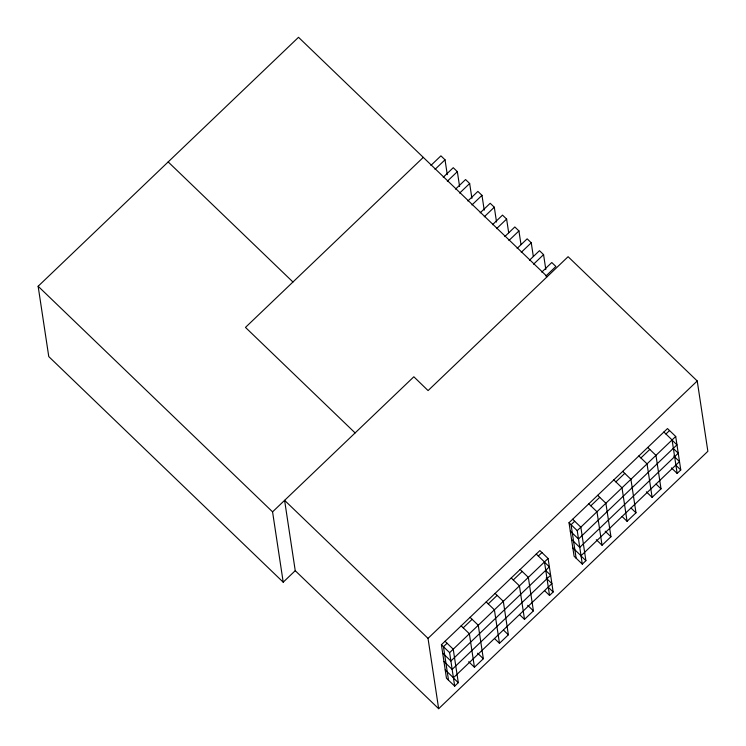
<?xml version="1.0" encoding="UTF-8"?>
<svg xmlns="http://www.w3.org/2000/svg" width="746" height="746" viewBox="0 0 746 746"><rect width="100%" height="100%" fill="white"/><g stroke="black" fill="none" stroke-linecap="round" stroke-linejoin="round"><path stroke-width="1.12" d="M283.21 582.188L272.57 511.859L413.844 376.777L428.073 390.587L568.098 256.699L697.23 380.973L707.861 451.302L438.657 708.7L428.027 638.371L284.599 500.352L295.239 570.681L283.21 582.188L48.77 356.588L38.139 286.259L298.512 37.3L547.228 276.654M423.29 157.378L245.471 327.401L355.124 432.922M430.908 165.425L440.923 155.849L445.026 159.803L447.274 174.62M435.021 169.379L445.026 159.803M443.227 177.278L453.242 167.701L457.345 171.655L459.592 186.472M447.33 181.231L457.345 171.655M455.545 189.13L465.56 179.553L469.663 183.507L471.91 198.324M459.648 193.083L469.663 183.507M467.863 200.982L477.878 191.405L481.981 195.359L484.229 210.176M471.966 204.936L481.981 195.359M480.182 212.834L490.197 203.266L494.3 207.211L496.538 222.028M484.285 216.788L494.3 207.211M492.5 224.695L502.515 215.118L506.618 219.072L508.688 232.743M496.603 228.64L506.618 219.072M504.818 236.547L514.833 226.971L518.936 230.924L521.006 244.595M508.921 240.501L518.936 230.924M517.137 248.399L527.152 238.823L531.255 242.776L533.325 256.456M521.24 252.353L531.255 242.776M529.455 260.251L539.47 250.675L543.573 254.628L545.811 269.446M533.558 264.205L543.573 254.628M541.773 272.103L551.779 262.527L555.891 266.481L545.876 276.057M428.027 638.371L697.23 380.973M445.026 641.28L453.232 649.188L458.305 682.674L454.687 686.133L446.472 678.235L441.408 644.74L539.88 550.585L548.096 558.484L553.159 591.979L549.541 595.439L544.617 590.692M572.639 519.272L580.845 527.17L585.908 560.666L582.3 564.116L574.084 556.218L569.021 522.722L667.493 428.568L675.708 436.475L680.772 469.961L677.154 473.421L671.4 467.891M447.078 643.257L443.46 646.717L448.523 680.203M463.21 627.834L472.115 619.32M488.248 603.896L497.153 595.383M513.285 579.959L522.181 571.445M538.323 556.022L541.932 552.562M574.69 521.249L571.072 524.699L576.136 558.195M590.823 505.816L599.728 497.312M615.86 481.879L624.756 473.365M640.898 457.941L649.794 449.428M665.926 434.004L669.544 430.545M454.687 686.133L449.624 652.638L548.096 558.484M582.3 564.116L577.227 530.63L675.708 436.475M468.684 661.721L474.437 667.25L483.333 658.737L478.27 625.251L470.064 617.343M494.542 638.567L499.475 643.313L508.371 634.799L503.308 601.313L495.092 593.406M519.58 614.629L524.503 619.376L533.409 610.862L528.345 577.376L520.13 569.468M596.296 539.703L602.05 545.233L610.946 536.728L605.883 503.233L597.667 495.335M622.155 516.558L627.078 521.295L635.984 512.791L630.92 479.296L622.705 471.397M646.372 491.828L652.116 497.358L661.021 488.844L655.958 455.358L647.742 447.46M663.875 432.027L672.09 439.935L677.154 473.421M672.043 440.103L676.967 444.849L578.495 539.004L570.289 531.096M673.312 448.477L678.235 453.223L579.763 547.377L571.548 539.47M673.759 456.058L679.503 461.587L581.031 555.751L572.816 547.844M675.839 465.224L680.772 469.961M638.837 455.965L647.052 463.872L652.116 497.358M656.088 484.107L661.021 488.844M613.809 479.902L622.015 487.809L627.078 521.295M631.06 508.045L635.984 512.791M588.771 503.839L596.977 511.747L602.05 545.233M605.202 531.189L610.946 536.728M569.021 522.722L577.227 530.63M580.985 555.919L585.908 560.666M168.167 161.919L292.954 282.007M536.262 554.045L544.477 561.943L549.541 595.439M544.431 562.12L549.364 566.857L450.882 661.012L442.676 653.114M545.699 570.494L550.623 575.231L452.151 669.386L443.945 661.488M546.147 578.075L551.891 583.605L453.419 677.76L445.203 669.861M548.235 587.233L553.159 591.979M511.234 577.982L519.44 585.88L524.503 619.376M527.664 605.332L533.409 610.862M486.196 601.919L494.402 609.818L499.475 643.313M503.447 630.062L508.371 634.799M461.159 625.857L469.374 633.755L474.437 667.25M477.589 653.207L483.333 658.737M441.408 644.74L449.624 652.638M453.372 677.937L458.305 682.674M38.139 286.259L272.57 511.859M295.239 570.681L438.657 708.7"/></g></svg>
